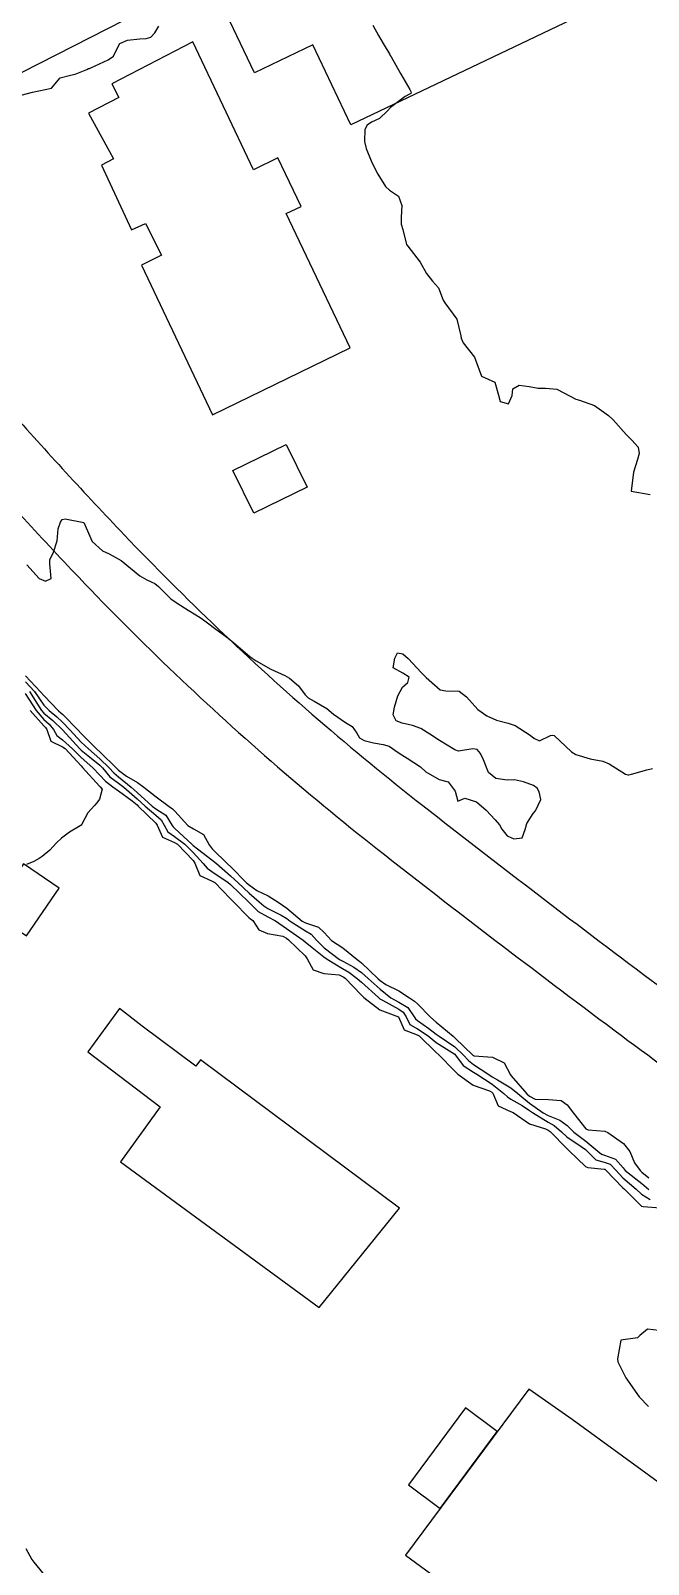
# Model space of a CAD drawing. Header units: metres. Extents: x 298520 to 308411, y 7433745 to 7450750.
# Drawn here: x 300535.4 to 300600.9, y 7444188.3 to 7444350.9 of the extents above; entities that cross this region are included whole.
import ezdxf

# ---------------------------------------------------------------- set-up
doc = ezdxf.new("R2010")
doc.units = ezdxf.units.M
doc.header["$LTSCALE"] = 10
for name, color, linetype in [('Curvas de Nivel 1m', 11, 'Continuous'), ('Curvas de Nivel 5m', 15, 'Continuous'), ('Edificações', 30, 'Continuous'), ('Vias Primárias', 230, 'Continuous')]:
    doc.layers.add(name, color=color, linetype=linetype)

msp = doc.modelspace()

# ---------------------------------------------------------------- linework, layer by layer
at = {"layer": 'Curvas de Nivel 1m', "flags": 128}
for points, elevation in [([(300534.35, 7444344.08), (300535.56, 7444344.41), (300537.56, 7444344.83), (300538.48, 7444345.92), (300539.58, 7444346.2), (300540.09, 7444346.3), (300541.31, 7444346.79), (300541.49, 7444346.89), (300541.59, 7444346.91), (300541.76, 7444346.96), (300543.6, 7444347.84), (300544.14, 7444348.22), (300544.41, 7444348.75), (300544.83, 7444349.54), (300545.62, 7444349.9), (300546.94, 7444350.04), (300547.63, 7444350.09), (300548.11, 7444350.23), (300548.52, 7444350.7), (300548.96, 7444351.38)], 677), ([(300571.65, 7444351.5), (300572.27, 7444350.42), (300572.77, 7444349.56), (300573.45, 7444348.4), (300573.51, 7444348.3), (300573.61, 7444348.13), (300574.61, 7444346.39), (300575.57, 7444344.67), (300575.71, 7444344.38), (300575.69, 7444344.25), (300575.56, 7444344.19), (300575.1, 7444343.92), (300573.55, 7444342.77), (300573.2, 7444342.41), (300572.35, 7444341.61), (300571.52, 7444341.2), (300571.07, 7444340.88), (300570.82, 7444340.44), (300570.76, 7444339.18), (300570.96, 7444338.44), (300571.48, 7444337.1), (300571.79, 7444336.43), (300572.19, 7444335.69), (300572.99, 7444334.41), (300573.44, 7444333.99), (300574.39, 7444333.36), (300574.73, 7444332.39), (300574.67, 7444331.13), (300574.65, 7444330.39), (300574.84, 7444329.84), (300575.2, 7444328.38), (300575.24, 7444328.25), (300575.37, 7444328.08), (300576.67, 7444326.37), (300577.34, 7444325.18), (300578, 7444324.35), (300578.61, 7444323.64), (300579.12, 7444322.33), (300579.3, 7444322.07), (300580.56, 7444320.32), (300580.99, 7444318.58), (300581.03, 7444318.31), (300581.25, 7444317.81), (300582.43, 7444316.3), (300583.2, 7444314.29), (300584.59, 7444313.66), (300585, 7444312.26), (300585.17, 7444311.6), (300586.05, 7444311.37), (300586.44, 7444312.25), (300586.5, 7444312.94), (300587.19, 7444313.34), (300588.24, 7444313.19), (300589.19, 7444313), (300589.99, 7444313.01), (300591.19, 7444312.92), (300592.6, 7444312.18), (300593.18, 7444311.84), (300593.58, 7444311.76), (300595.17, 7444311.18), (300596.67, 7444310.12), (300597.15, 7444309.66), (300598.54, 7444308.11), (300599.13, 7444307.49), (300599.8, 7444306.77), (300599.92, 7444306.09), (300599.74, 7444305.46), (300599.29, 7444304.1), (300599.06, 7444302.1), (300601.06, 7444301.75)], 677), ([(300534.96, 7444294.3), (300536.27, 7444292.85), (300536.94, 7444292.54), (300537.55, 7444292.83), (300537.41, 7444294.39), (300537.4, 7444294.83), (300537.78, 7444295.63), (300538.16, 7444296.82), (300538.27, 7444298.09), (300538.53, 7444298.82), (300538.72, 7444299.11), (300539.02, 7444299.16), (300541.01, 7444298.79), (300541.89, 7444296.78), (300542.98, 7444295.78), (300543.68, 7444295.46), (300544.97, 7444294.74), (300546.95, 7444293.14), (300547.69, 7444292.71), (300548.55, 7444292.31), (300548.94, 7444292), (300550.25, 7444290.68), (300550.92, 7444290.21), (300552.07, 7444289.49), (300552.9, 7444288.98), (300553.44, 7444288.64), (300554.28, 7444288.02), (300554.88, 7444287.56), (300556.18, 7444286.61), (300556.87, 7444286.07), (300558.62, 7444284.58), (300558.85, 7444284.41), (300559.29, 7444284.12), (300560.83, 7444283.23), (300562.31, 7444282.54), (300562.82, 7444282.27), (300563.77, 7444281.47), (300564.48, 7444280.5), (300564.8, 7444280.2), (300565.44, 7444279.85), (300566.78, 7444279.07), (300567.47, 7444278.47), (300568.76, 7444277.56), (300569.45, 7444277.14), (300569.96, 7444276.44), (300570.25, 7444275.94), (300570.75, 7444275.66), (300571.74, 7444275.42), (300572.74, 7444275.25), (300573.4, 7444275.06), (300574.35, 7444274.39), (300574.73, 7444274.14), (300575.3, 7444273.8), (300576.71, 7444272.87), (300577.28, 7444272.35), (300578.69, 7444271.53), (300579.64, 7444271.28), (300580.38, 7444270.31), (300580.67, 7444269.25), (300581.43, 7444269.55), (300582.67, 7444269.15), (300583.68, 7444268.28), (300584.64, 7444267.27), (300585.1, 7444266.72), (300585.34, 7444266.26), (300585.92, 7444265.55), (300586.62, 7444265.25), (300587.49, 7444265.36), (300587.83, 7444266.23), (300587.98, 7444266.88), (300588.65, 7444267.94), (300588.91, 7444268.22), (300589.46, 7444269.41), (300589.31, 7444270.21), (300589.09, 7444270.62), (300588.69, 7444270.9), (300587.63, 7444271.29), (300586.7, 7444271.48), (300585.89, 7444271.45), (300584.7, 7444271.63), (300583.94, 7444272.28), (300583.38, 7444273.62), (300583.09, 7444274.29), (300582.73, 7444274.7), (300582.25, 7444274.77), (300580.73, 7444274.54), (300580.37, 7444274.68), (300578.74, 7444275.68), (300577.7, 7444276.35), (300576.76, 7444276.95), (300575.86, 7444277.27), (300574.76, 7444277.5), (300574.13, 7444277.75), (300573.8, 7444278.39), (300573.97, 7444279.21), (300574.31, 7444280.39), (300574.81, 7444281.33), (300575.36, 7444281.83), (300575.5, 7444282.37), (300574.83, 7444282.82), (300573.8, 7444283.36), (300573.99, 7444284.39), (300574.29, 7444284.95), (300574.85, 7444284.85), (300575.41, 7444284.37), (300576.83, 7444282.84), (300577.31, 7444282.36), (300578.81, 7444281.03), (300579.39, 7444280.92), (300580.81, 7444280.89), (300581.61, 7444280.3), (300582.78, 7444278.97), (300583.74, 7444278.28), (300584.77, 7444277.82), (300586.02, 7444277.51), (300586.76, 7444277.27), (300588.35, 7444276.22), (300588.75, 7444275.91), (300589.33, 7444275.62), (300590.5, 7444276.19), (300590.75, 7444276.24), (300590.9, 7444276.19), (300592.73, 7444274.45), (300593.18, 7444274.17), (300594.72, 7444273.71), (300596.05, 7444273.46), (300596.71, 7444273.21), (300598.45, 7444272.1), (300598.7, 7444272.01), (300598.8, 7444272.01), (300599.09, 7444272.1), (300600.71, 7444272.57), (300601.33, 7444272.69)], 678), ([(300534.82, 7444282.53), (300536.4, 7444280.84), (300536.8, 7444280.39), (300538.32, 7444278.82), (300538.56, 7444278.61), (300538.77, 7444278.42), (300540.36, 7444276.79), (300540.75, 7444276.39), (300542.36, 7444274.77), (300542.73, 7444274.42), (300544.47, 7444272.74), (300544.59, 7444272.63), (300544.7, 7444272.53), (300545.53, 7444271.89), (300546.69, 7444271.23), (300547.38, 7444270.71), (300548.67, 7444269.68), (300550.05, 7444268.68), (300550.4, 7444268.42), (300550.65, 7444268.19), (300552.05, 7444266.66), (300552.63, 7444266.3), (300553.7, 7444265.71), (300554.29, 7444264.62), (300554.61, 7444264.2), (300556.24, 7444262.6), (300556.58, 7444262.27), (300558.27, 7444260.58), (300558.56, 7444260.32), (300559.34, 7444259.78), (300560.54, 7444259.2), (300561.61, 7444258.54), (300562.53, 7444257.88), (300564.17, 7444256.51), (300564.51, 7444256.34), (300565.9, 7444255.88), (300566.5, 7444255.31), (300567.27, 7444254.47), (300568.48, 7444253.68), (300569.99, 7444252.44), (300570.28, 7444252.25), (300570.46, 7444252.11), (300572.23, 7444250.41), (300572.44, 7444250.22), (300573.05, 7444249.79), (300574.42, 7444249.12), (300575.54, 7444248.37), (300576.07, 7444248.02), (300576.41, 7444247.74), (300577.76, 7444246.35), (300578.39, 7444245.82), (300580.19, 7444244.32), (300580.37, 7444244.16), (300582.31, 7444242.29), (300582.33, 7444242.27), (300582.34, 7444242.26), (300582.4, 7444242.23), (300584.34, 7444242.09), (300585.59, 7444241.51), (300586.25, 7444240.24), (300586.32, 7444240.13), (300587.99, 7444238.22), (300588.29, 7444237.96), (300588.87, 7444237.63), (300590.29, 7444237.61), (300591.62, 7444237.51), (300592.28, 7444237.04), (300592.94, 7444236.16), (300594.26, 7444234.49), (300594.49, 7444234.38), (300596.25, 7444234.24), (300596.6, 7444234.12), (300598.24, 7444232.94), (300598.9, 7444232.09), (300599.41, 7444230.89), (300600.03, 7444230.08), (300600.2, 7444229.91), (300600.94, 7444229.32)], 679), ([(300534.8, 7444280.66), (300535.96, 7444278.85), (300536.76, 7444277.91), (300537.33, 7444277.4), (300537.78, 7444276.82), (300538.13, 7444276.2), (300538.74, 7444275.72), (300539.79, 7444274.8), (300540.72, 7444273.87), (300541.97, 7444272.78), (300542.7, 7444271.99), (300543.29, 7444271.36), (300544.08, 7444270.75), (300544.68, 7444270.33), (300546.13, 7444269.26), (300546.65, 7444268.83), (300546.77, 7444268.72), (300548.63, 7444266.89), (300548.73, 7444266.8), (300548.78, 7444266.7), (300549.36, 7444265.43), (300550.61, 7444264.87), (300550.95, 7444264.67), (300552.59, 7444262.96), (300552.77, 7444262.65), (300553.3, 7444261.37), (300554.56, 7444260.79), (300554.89, 7444260.62), (300556.54, 7444258.92), (300556.85, 7444258.6), (300558.52, 7444256.89), (300558.7, 7444256.76), (300558.94, 7444256.57), (300559.55, 7444255.61), (300560.5, 7444255.2), (300562.12, 7444254.91), (300562.49, 7444254.7), (300562.71, 7444254.53), (300564.47, 7444252.84), (300564.71, 7444252.51), (300565.33, 7444251.37), (300566.45, 7444250.97), (300568.09, 7444250.81), (300568.44, 7444250.66), (300568.57, 7444250.59), (300568.73, 7444250.46), (300570.42, 7444248.72), (300570.7, 7444248.43), (300572.4, 7444247.11), (300574.39, 7444246.39), (300574.99, 7444245), (300576.37, 7444244.46), (300576.57, 7444244.36), (300578.35, 7444242.62), (300578.65, 7444242.34), (300580.33, 7444240.64), (300580.49, 7444240.48), (300580.68, 7444240.31), (300582.31, 7444239.14), (300584.03, 7444238.54), (300584.29, 7444238.4), (300584.4, 7444238.27), (300584.95, 7444236.93), (300586.27, 7444236.35), (300586.55, 7444236.24), (300588.26, 7444235.03), (300589.96, 7444234.5), (300590.25, 7444234.36), (300590.36, 7444234.3), (300590.48, 7444234.2), (300592.23, 7444232.43), (300592.5, 7444232.17), (300594.21, 7444230.49), (300594.45, 7444230.39), (300596.2, 7444230.24), (300596.28, 7444230.21), (300596.37, 7444230.13), (300598.18, 7444228.26), (300598.34, 7444228.1), (300600.16, 7444226.31), (300600.32, 7444226.25), (300602.15, 7444226.12)], 682), ([(300535.23, 7444280.86), (300536.02, 7444279.61), (300536.5, 7444278.84), (300536.77, 7444278.55), (300537.72, 7444277.78), (300538.73, 7444276.81), (300538.75, 7444276.78), (300540.57, 7444274.79), (300540.73, 7444274.63), (300541.42, 7444274.09), (300542.71, 7444273.06), (300542.97, 7444272.77), (300543.77, 7444271.83), (300544.69, 7444271.14), (300545.24, 7444270.73), (300546.66, 7444269.48), (300547.5, 7444268.71), (300548.64, 7444267.74), (300549.22, 7444267.27), (300549.54, 7444266.69), (300549.91, 7444265.97), (300550.62, 7444265.49), (300551.71, 7444264.66), (300552.6, 7444263.8), (300553.68, 7444262.63), (300554.08, 7444262.13), (300554.57, 7444261.78), (300556.33, 7444260.6), (300556.56, 7444260.4), (300558.47, 7444258.58), (300558.53, 7444258.51), (300559.5, 7444257.54), (300560.52, 7444256.97), (300561.33, 7444256.54), (300562.51, 7444255.75), (300564.27, 7444254.51), (300564.49, 7444254.34), (300565.24, 7444253.74), (300566.47, 7444252.73), (300566.81, 7444252.48), (300568.45, 7444251.5), (300569.11, 7444251.11), (300570, 7444250.44), (300570.44, 7444250.05), (300572.25, 7444248.41), (300572.41, 7444248.29), (300572.67, 7444248.15), (300574.4, 7444247.2), (300574.89, 7444246.88), (300575.18, 7444246.38), (300575.59, 7444245.57), (300576.38, 7444245.09), (300577.51, 7444244.35), (300578.36, 7444243.66), (300580.07, 7444242.6), (300580.34, 7444242.43), (300580.44, 7444242.32), (300581.25, 7444241.23), (300582.33, 7444240.5), (300582.69, 7444240.29), (300584.31, 7444239.22), (300585.56, 7444238.25), (300585.93, 7444237.89), (300586.29, 7444237.66), (300587.51, 7444236.99), (300588.28, 7444236.45), (300588.61, 7444236.22), (300590.26, 7444235.21), (300590.9, 7444234.84), (300591.66, 7444234.18), (300592.24, 7444233.64), (300593.77, 7444232.62), (300594.23, 7444232.31), (300594.39, 7444232.15), (300595.31, 7444231.23), (300596.21, 7444230.96), (300596.83, 7444230.74), (300597.43, 7444230.11), (300598.19, 7444229.29), (300599.59, 7444228.09), (300600.17, 7444227.57), (300601.09, 7444227)], 681), ([(300535.31, 7444278.85), (300536.76, 7444277.22), (300536.95, 7444277.03), (300537.07, 7444276.84), (300537.52, 7444275.61), (300538.73, 7444275), (300539.02, 7444274.81), (300540.71, 7444272.98), (300540.88, 7444272.79), (300542.68, 7444270.82), (300542.71, 7444270.79), (300542.73, 7444270.77), (300542.94, 7444270.5), (300542.66, 7444269.46), (300542.38, 7444269.05), (300542.12, 7444268.78), (300541.43, 7444268), (300540.79, 7444266.79), (300540.73, 7444266.69), (300540.63, 7444266.61), (300539.48, 7444265.95), (300538.62, 7444265.33), (300538.12, 7444264.82), (300537.41, 7444264.03), (300536.59, 7444263.36), (300536.27, 7444263.16), (300535.7, 7444262.85), (300534.91, 7444262.52)], 683), ([(300602, 7444213.11), (300600.79, 7444213.28), (300599.99, 7444212.58), (300599.72, 7444212.35), (300597.98, 7444212.1), (300597.6, 7444210.11), (300597.65, 7444209.8), (300597.95, 7444209.15), (300598.49, 7444208.09), (300599.91, 7444206.08), (300600.91, 7444205.07)], 682), ([(300534.86, 7444190), (300535.5, 7444188.84), (300535.58, 7444188.72), (300535.7, 7444188.58), (300537.13, 7444186.83)], 683)]:
    msp.add_lwpolyline(points, dxfattribs=dict(at, elevation=elevation))
at = {"layer": 'Curvas de Nivel 5m', "elevation": 680, "flags": 128}
msp.add_lwpolyline([(300534.81, 7444281.89), (300535.77, 7444280.85), (300536.78, 7444279.43), (300537.33, 7444278.83), (300538.13, 7444278.19), (300538.76, 7444277.61), (300539.53, 7444276.8), (300540.74, 7444275.5), (300541.49, 7444274.78), (300542.72, 7444273.71), (300543.68, 7444272.76), (300544.18, 7444272.23), (300544.69, 7444271.8), (300546.03, 7444270.73), (300546.67, 7444270.16), (300548.25, 7444268.7), (300548.65, 7444268.42), (300549.69, 7444267.74), (300550.37, 7444266.67), (300550.47, 7444266.51), (300550.63, 7444266.36), (300552.51, 7444264.65), (300552.61, 7444264.55), (300553.07, 7444264.18), (300554.59, 7444263.01), (300555.06, 7444262.62), (300556.57, 7444261.33), (300557.36, 7444260.59), (300558.55, 7444259.48), (300559.59, 7444258.56), (300560.1, 7444258.13), (300560.53, 7444257.87), (300561.92, 7444257.14), (300562.52, 7444256.79), (300562.89, 7444256.53), (300564.5, 7444255.5), (300565.12, 7444255.12), (300565.68, 7444254.49), (300566.48, 7444253.69), (300568.13, 7444252.46), (300568.46, 7444252.27), (300569.66, 7444251.65), (300570.45, 7444251.09), (300571.18, 7444250.42), (300572.43, 7444249.3), (300573.57, 7444248.4), (300574.41, 7444247.94), (300575.38, 7444247.36), (300576.05, 7444246.37), (300576.18, 7444246.15), (300576.39, 7444245.99), (300577.6, 7444245.13), (300578.38, 7444244.55), (300578.7, 7444244.34), (300580.36, 7444243.2), (300581.29, 7444242.31), (300581.79, 7444241.75), (300582.33, 7444241.33), (300583.95, 7444240.27), (300584.32, 7444240.02), (300584.89, 7444239.68), (300586.3, 7444238.83), (300587.03, 7444238.23), (300588.28, 7444237.22), (300589.71, 7444236.21), (300590.27, 7444235.92), (300591.5, 7444235.42), (300592.26, 7444234.84), (300592.98, 7444234.16), (300594.24, 7444233.19), (300595.51, 7444232.13), (300595.91, 7444231.81), (300596.22, 7444231.71), (300597.39, 7444231.28), (300598.21, 7444230.35), (300598.42, 7444230.1), (300600.18, 7444228.72), (300600.95, 7444228.07)], dxfattribs=at)
at = {"layer": 'Edificações'}
for points in [[(300525.94, 7444359.24), (300570.25, 7444381.85), (300577, 7444368.42), (300575.96, 7444367.9), (300577.1, 7444365.64), (300586.14, 7444370.15), (300594.17, 7444352.77), (300569.33, 7444340.93), (300565.3, 7444349.4), (300559.11, 7444346.45), (300554.26, 7444356.63), (300527.27, 7444342.84), (300522.61, 7444351.95), (300526.58, 7444353.98), (300524.89, 7444357.28), (300526.42, 7444358.06)], [(300547.11, 7444326.05), (300554.66, 7444310.19), (300569.26, 7444317.3), (300562.48, 7444331.53), (300564.04, 7444332.27), (300561.59, 7444337.42), (300558.99, 7444336.18), (300552.56, 7444349.73), (300543.97, 7444345.29), (300544.72, 7444343.84), (300541.49, 7444342.17), (300544.16, 7444337.34), (300542.88, 7444336.64), (300546.07, 7444329.79), (300547.53, 7444330.47), (300549.24, 7444327.12)], [(300556.82, 7444304.3), (300562.48, 7444307.05), (300564.68, 7444302.51), (300559.02, 7444299.76)], [(300534.61, 7444262.6), (300531.15, 7444257.54), (300534.93, 7444254.96), (300538.39, 7444260.01)], [(300544.79, 7444247.25), (300541.42, 7444242.65), (300549.1, 7444236.83), (300544.9, 7444230.99), (300565.98, 7444215.56), (300574.48, 7444226.08), (300553.38, 7444241.82), (300552.88, 7444241.15), (300547.2, 7444245.39)], [(300588.2, 7444206.92), (300575.12, 7444189.31), (300587.41, 7444180.3), (300581.93, 7444172.48), (300611.33, 7444151.04), (300618.07, 7444160.21), (300625.8, 7444154.29), (300631.54, 7444161.78), (300623.97, 7444167.57), (300630.16, 7444176.47), (300592.81, 7444203.68)], [(300578.8, 7444194.26), (300584.86, 7444202.42), (300581.49, 7444204.93), (300575.43, 7444196.77)]]:
    msp.add_lwpolyline(points, close=True, dxfattribs=at)
at = {"layer": 'Vias Primárias', "elevation": 684}
msp.add_lwpolyline([(300409.34, 7444391.36), (300425.53, 7444400.38), (300437.58, 7444406.48, -0.08439), (300443.31, 7444408.25, -0.210052), (300448.67, 7444406.7, -0.068424), (300454.09, 7444400.73, 0.000398), (300458.33, 7444394.56, -0.032225), (300463.72, 7444385.53), (300475.75, 7444368.17), (300480.94, 7444366.67), (300502.9, 7444337.85), (300516, 7444321.03, 0.015496), (300528.12, 7444306.42, 0.009562), (300540.5, 7444292.93, 0.012028), (300550.69, 7444282.74, 0.024299), (300572.89, 7444263.57, 0.00597), (300598.02, 7444244.4, 0.006171), (300620.52, 7444228.08, -0.009332), (300651.08, 7444205.61, -0.009332)], format="xyb", dxfattribs=at)
at = {"layer": 'Vias Primárias'}
msp.add_lwpolyline([(300486.23, 7444370.61), (300508.13, 7444341.88), (300521.21, 7444325.08, 0.015496), (300533.06, 7444310.79, 0.009562), (300545.28, 7444297.48, 0.012028), (300555.25, 7444287.52, 0.024299), (300576.96, 7444268.77, 0.00597), (300601.96, 7444249.69, 0.006171), (300624.33, 7444233.47, -0.009691), (300656.26, 7444209.96)], format="xyb", dxfattribs=at)

doc.saveas('drawing.dxf')
